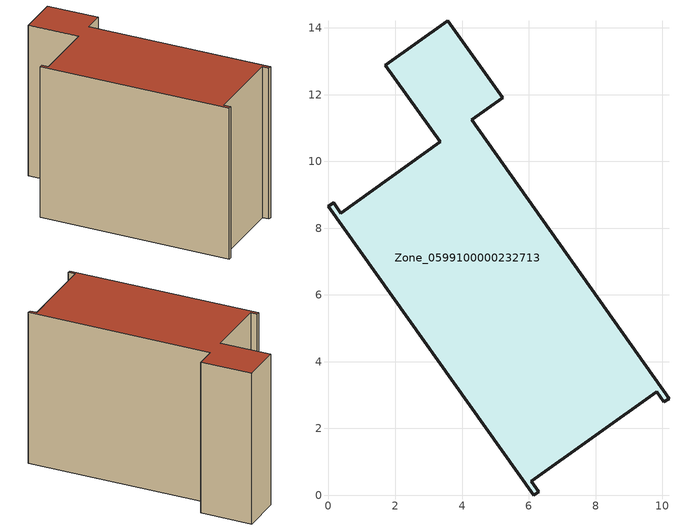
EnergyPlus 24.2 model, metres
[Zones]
Zone_0599100000232713
 floor ground (C_G): 4.29,11.24 10.2,2.88 10.05,2.79 9.83,3.1 6.08,0.41 6.3,0.1 6.15,0 0,8.65 0.15,8.76 0.37,8.45 3.35,10.58 1.71,12.89 3.57,14.21 5.22,11.9 z0
 wall outside (C_F): 5.22,11.9 3.57,14.21 1.71,12.89 3.35,10.58 0.37,8.45 0.15,8.76 0,8.65 6.15,0 6.3,0.1 6.08,0.41 9.83,3.1 10.05,2.79 10.2,2.88 4.29,11.24 5.22,11.9 z0:8.67
 roof outside (C_R): 10.2,2.88 4.29,11.24 5.22,11.9 3.57,14.21 1.71,12.89 3.35,10.58 0.37,8.45 0.15,8.76 0,8.65 6.15,0 6.3,0.1 6.08,0.41 9.83,3.1 10.05,2.79 z8.67
[BUILDING]
Pand.0599100000232713: North Axis=0; Terrain=City; Loads Convergence Tolerance Value=0.04; Temperature Convergence Tolerance Value=0.4; Solar Distribution=FullExterior; Maximum Number of Warmup Days=25; Minimum Number of Warmup Days=1
[Site:Location]
Rotterdam.The.Hague.AP_ZH_NLD Design_Conditions: Latitude=51.96; Longitude=4.45; Time Zone=1; Elevation=-4.5
[SITE:GROUNDTEMPERATURE:BUILDINGSURFACE]
18, 18, 18, 18, 18, 18, 18, 18, 18, 18, 18, 18
[MATERIAL] Thermal Absorptance=0.9; Solar Absorptance=0.7; Visible Absorptance=0.7
Name | Roughness | Thickness | Conductivity | Density | Specific Heat
G.TI.1975-1991 | MediumSmooth | 0.15 | 0.288461 | 540 | 1210
F.TI.1975-1991 | Rough | 0.3 | 0.230769 | 1920 | 840
R.TI.1975-1991 | MediumRough | 0.2 | 0.153846 | 1500 | 1000
[CONSTRUCTION]
C_G: G.TI.1975-1991
C_F: F.TI.1975-1991
C_R: R.TI.1975-1991
[ZONE]
Zone_0599100000232713: Type=1; Multiplier=1; Ceiling Height=Autocalculate; Volume=Autocalculate; Floor Area=autocalculate; Part of Total Floor Area=Yes
[ZONEINFILTRATION:DESIGNFLOWRATE]
Infil_Zone_0599100000232713: Zone or ZoneList or Space or SpaceList=Zone_0599100000232713; Schedule=AlwaysOn; Design Flow Rate Calculation Method=Flow/Area; Flow Rate per Floor Area=0.003; Constant Term Coefficient=1; Temperature Term Coefficient=0; Velocity Term Coefficient=0; Velocity Squared Term Coefficient=0
[HVACTEMPLATE:ZONE:IDEALLOADSAIRSYSTEM]
Zone_0599100000232713: Maximum Heating Supply Air Temperature=50; Minimum Cooling Supply Air Temperature=13; Maximum Heating Supply Air Humidity Ratio=0.0156; Minimum Cooling Supply Air Humidity Ratio=0.0077; Heating Limit=NoLimit; Cooling Limit=NoLimit; Dehumidification Control Type=ConstantSensibleHeatRatio; Cooling Sensible Heat Ratio=0.7; Dehumidification Setpoint=60; Humidification Control Type=None; Humidification Setpoint=30; Outdoor Air Method=None; Outdoor Air Flow Rate per Person=0.00944; Outdoor Air Flow Rate per Zone Floor Area=0; Outdoor Air Flow Rate per Zone=0; Demand Controlled Ventilation Type=None; Outdoor Air Economizer Type=NoEconomizer; Heat Recovery Type=None; Sensible Heat Recovery Effectiveness=0.7; Latent Heat Recovery Effectiveness=0.65
[ZONECONTROL:THERMOSTAT]
ThermostatControl_Zone_0599100000232713: Zone or ZoneList=Zone_0599100000232713; Control Type Schedule=DualSetpointControlType; Control 1=Thermostat_Zone_0599100000232713; Temperature Difference Between Cutout And Setpoint=0
[THERMOSTATSETPOINT:DUALSETPOINT]
Thermostat_Zone_0599100000232713: Heating Setpoint Temperature Schedule=HeatingSetpoint_Zone_0599100000232713; Cooling Setpoint Temperature Schedule=CoolingSetpoint_Zone_0599100000232713
[SCHEDULE:COMPACT]
HeatingSetpoint_Zone_0599100000232713: Through: 12/31, For: AllDays, Until: 24:00, 21
CoolingSetpoint_Zone_0599100000232713: Through: 12/31, For: AllDays, Until: 24:00, 24
DualSetpointControlType: Through: 12/31, For: AllDays, Until: 24:00, 4
AlwaysOn: Through: 12/31, For: AllDays, Until: 24:00, 1
